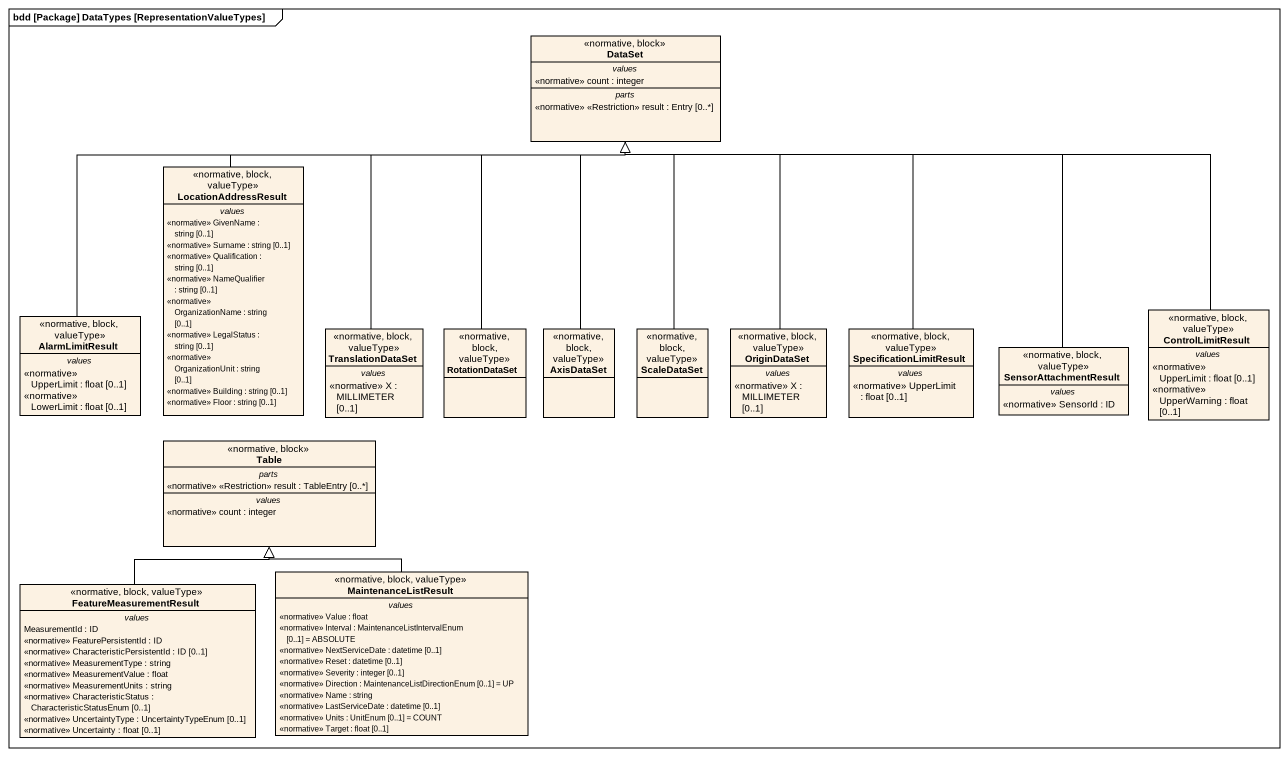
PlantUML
@startuml
mainframe bdd [Package] DataTypes [RepresentationValueTypes]
hide circle
hide empty members
class DataSet <<normative, block>> {
  -- values --
  <<normative>> count : integer
  -- parts --
  <<normative>> <<Restriction>> result : Entry [0..*]
}
class LocationAddressResult <<normative, block, valueType>> {
  -- values --
  <<normative>> GivenName : string [0..1]
  <<normative>> Surname : string [0..1]
  <<normative>> Qualification : string [0..1]
  <<normative>> NameQualifier : string [0..1]
  <<normative>> OrganizationName : string [0..1]
  <<normative>> LegalStatus : string [0..1]
  <<normative>> OrganizationUnit : string [0..1]
  <<normative>> Building : string [0..1]
  <<normative>> Floor : string [0..1]
}
class AlarmLimitResult <<normative, block, valueType>> {
  -- values --
  <<normative>> UpperLimit : float [0..1]
  <<normative>> LowerLimit : float [0..1]
}
class ControlLimitResult <<normative, block, valueType>> {
  -- values --
  <<normative>> UpperLimit : float [0..1]
  <<normative>> UpperWarning : float [0..1]
}
class TranslationDataSet <<normative, block, valueType>> {
  -- values --
  <<normative>> X : MILLIMETER [0..1]
}
class RotationDataSet <<normative, block, valueType>>
class AxisDataSet <<normative, block, valueType>>
class ScaleDataSet <<normative, block, valueType>>
class OriginDataSet <<normative, block, valueType>> {
  -- values --
  <<normative>> X : MILLIMETER [0..1]
}
class SpecificationLimitResult <<normative, block, valueType>> {
  -- values --
  <<normative>> UpperLimit : float [0..1]
}
class SensorAttachmentResult <<normative, block, valueType>> {
  -- values --
  <<normative>> SensorId : ID
}
class Table <<normative, block>> {
  -- parts --
  <<normative>> <<Restriction>> result : TableEntry [0..*]
  -- values --
  <<normative>> count : integer
}
class FeatureMeasurementResult <<normative, block, valueType>> {
  -- values --
  MeasurementId : ID
  <<normative>> FeaturePersistentId : ID
  <<normative>> CharacteristicPersistentId : ID [0..1]
  <<normative>> MeasurementType : string
  <<normative>> MeasurementValue : float
  <<normative>> MeasurementUnits : string
  <<normative>> CharacteristicStatus : CharacteristicStatusEnum [0..1]
  <<normative>> UncertaintyType : UncertaintyTypeEnum [0..1]
  <<normative>> Uncertainty : float [0..1]
}
class MaintenanceListResult <<normative, block, valueType>> {
  -- values --
  <<normative>> Value : float
  <<normative>> Interval : MaintenanceListIntervalEnum [0..1] = ABSOLUTE
  <<normative>> NextServiceDate : datetime [0..1]
  <<normative>> Reset : datetime [0..1]
  <<normative>> Severity : integer [0..1]
  <<normative>> Direction : MaintenanceListDirectionEnum [0..1] = UP
  <<normative>> Name : string
  <<normative>> LastServiceDate : datetime [0..1]
  <<normative>> Units : UnitEnum [0..1] = COUNT
  <<normative>> Target : float [0..1]
}
LocationAddressResult -right-|> DataSet
AlarmLimitResult -right-|> DataSet
ControlLimitResult -left-|> DataSet
TranslationDataSet -up-|> DataSet
RotationDataSet -up-|> DataSet
AxisDataSet -up-|> DataSet
ScaleDataSet -up-|> DataSet
OriginDataSet -up-|> DataSet
SpecificationLimitResult -up-|> DataSet
SensorAttachmentResult -up-|> DataSet
FeatureMeasurementResult -up-|> Table
MaintenanceListResult -up-|> Table
@enduml
